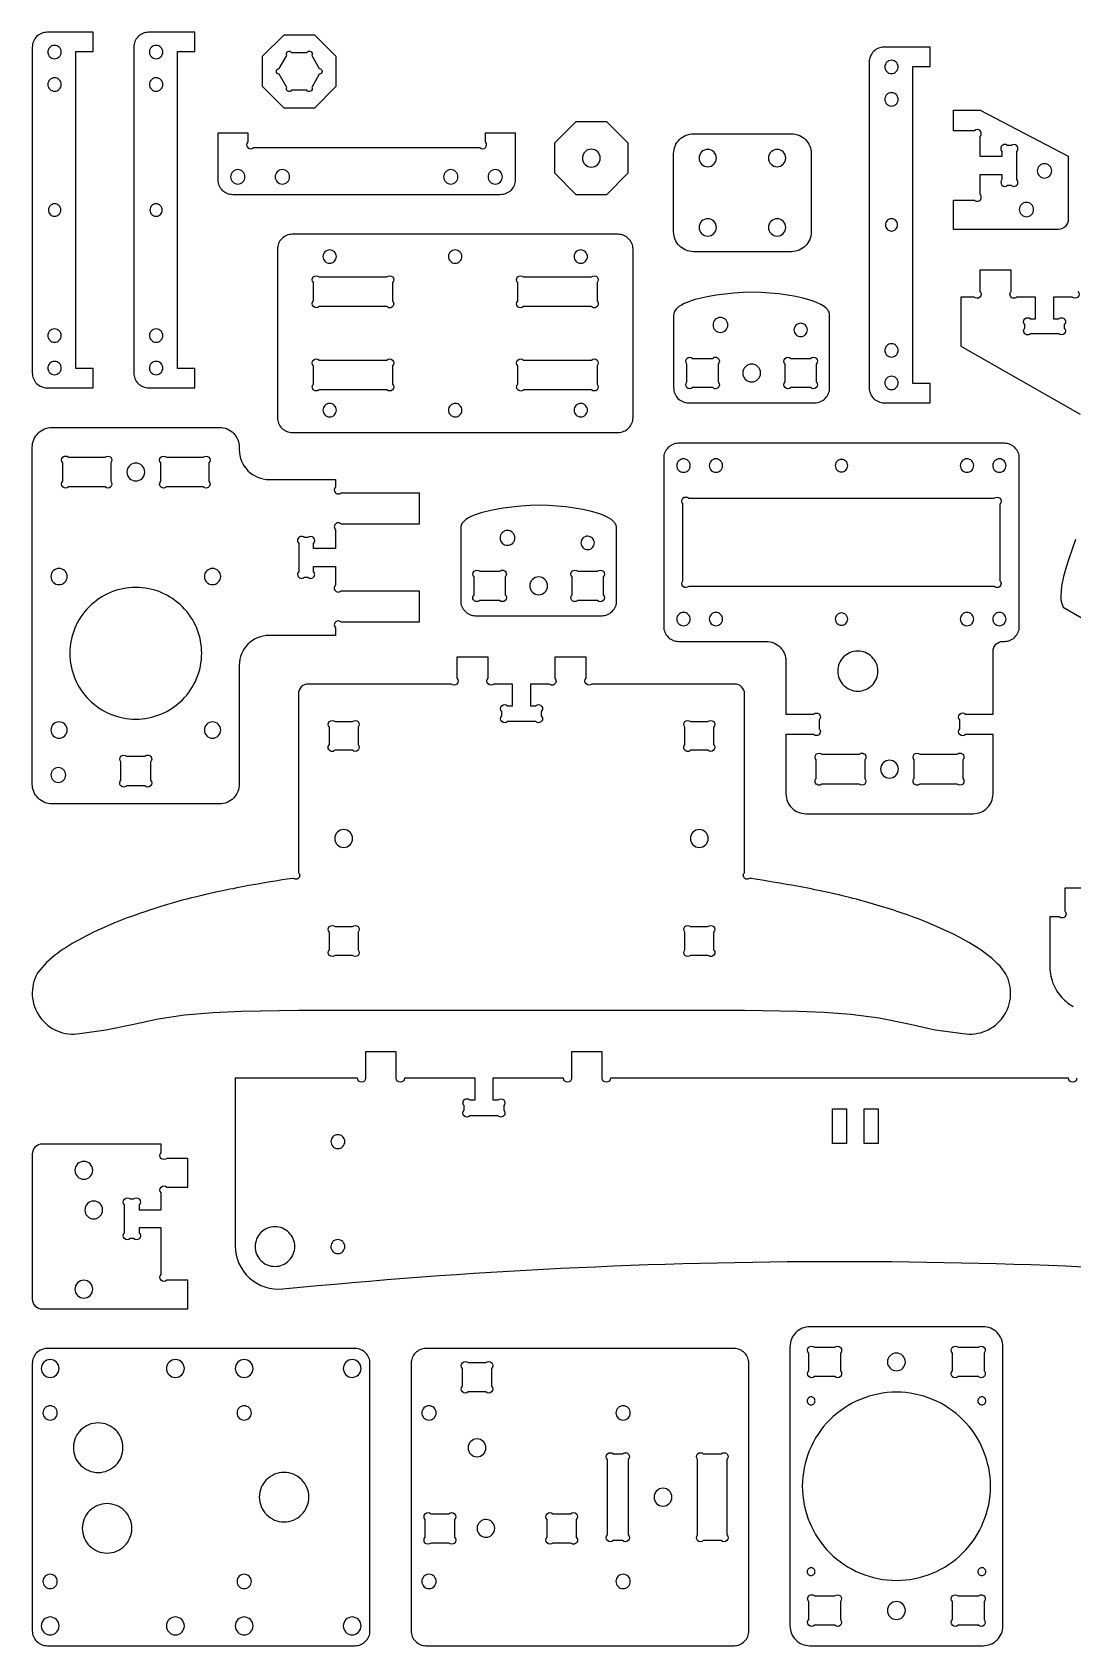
# Model space of a CAD drawing. Extents: x 0.3 to 37.3, y 0.3 to 23.3.
# Drawn here: x 0.28 to 8.55, y 10.2 to 23.03 of the extents above; entities that cross this region are included whole.
import ezdxf

# ---------------------------------------------------------------- set-up
doc = ezdxf.new("R2010")
doc.units = 0
doc.header["$MEASUREMENT"] = 0
doc.layers.add('LAYER_1', color=18, linetype='CONTINUOUS')

msp = doc.modelspace()

# ---------------------------------------------------------------- linework, layer by layer
at = {"layer": 'LAYER_1', "color": 0}
for points in [[(0.399, 20.203), (0.766, 20.203), (0.766, 20.356), (0.628, 20.356), (0.628, 22.876), (0.766, 22.876), (0.766, 23.029), (0.399, 23.029, 0.414214), (0.281, 22.911), (0.281, 20.321, 0.414214)], [(1.206, 20.203), (1.573, 20.203), (1.573, 20.356), (1.435, 20.356), (1.435, 22.876), (1.573, 22.876), (1.573, 23.029), (1.206, 23.029, 0.414214), (1.088, 22.911), (1.088, 20.321, 0.414214)], [(0.458, 22.925, 0.414214), (0.405, 22.872, 0.414214), (0.458, 22.819, 0.414214), (0.512, 22.872, 0.414214)], [(1.266, 22.925, 0.414214), (1.212, 22.872, 0.414214), (1.266, 22.819, 0.414214), (1.319, 22.872, 0.414214)], [(2.563, 22.696), (2.503, 22.591, -1), (2.464, 22.569), (2.343, 22.569, -1), (2.304, 22.591), (2.244, 22.696, -1), (2.244, 22.741), (2.304, 22.845, -1), (2.343, 22.868), (2.464, 22.868, -1), (2.503, 22.845), (2.563, 22.741, -1)], [(7.053, 20.084), (7.419, 20.084), (7.419, 20.238), (7.281, 20.238), (7.281, 22.758), (7.419, 22.758), (7.419, 22.911), (7.053, 22.911, 0.414214), (6.935, 22.793), (6.935, 20.203, 0.414214)], [(7.112, 22.807, 0.414214), (7.059, 22.754, 0.414214), (7.112, 22.701, 0.414214), (7.165, 22.754, 0.414214)], [(0.458, 22.667, 0.414214), (0.405, 22.614, 0.414214), (0.458, 22.561, 0.414214), (0.512, 22.614, 0.414214)], [(1.266, 22.667, 0.414214), (1.212, 22.614, 0.414214), (1.266, 22.561, 0.414214), (1.319, 22.614, 0.414214)], [(7.112, 22.549, 0.414214), (7.059, 22.496, 0.414214), (7.112, 22.443, 0.414214), (7.165, 22.496, 0.414214)], [(8.439, 21.462), (7.604, 21.462), (7.604, 21.695), (7.771, 21.695, 1), (7.817, 21.74), (7.817, 21.899), (7.99, 21.899), (7.99, 21.858, 1), (8.035, 21.813), (8.063, 21.813, 1), (8.108, 21.858), (8.108, 22.082, 1), (8.063, 22.128), (8.035, 22.128, 1), (7.99, 22.082), (7.99, 22.041), (7.817, 22.041), (7.817, 22.201, 1), (7.771, 22.246), (7.604, 22.246), (7.604, 22.411), (7.817, 22.411), (8.517, 22.045), (8.517, 21.541, -0.414214)], [(4.12, 21.856, -0.414214), (4.002, 21.738), (1.876, 21.738, -0.414214), (1.758, 21.856), (1.758, 22.23), (1.994, 22.23), (1.994, 22.157, 1), (2.039, 22.112), (3.838, 22.112, 1), (3.884, 22.157), (3.884, 22.23), (4.12, 22.23)], [(6.474, 21.443, -0.414214), (6.317, 21.285), (5.537, 21.285, -0.414214), (5.38, 21.443), (5.38, 21.616), (5.38, 21.891), (5.38, 22.065, -0.414214), (5.537, 22.222), (6.317, 22.222, -0.414214), (6.474, 22.065), (6.474, 21.891), (6.474, 21.616)], [(4.726, 22.1, 0.414214), (4.655, 22.029, 0.414214), (4.726, 21.958, 0.414214), (4.797, 22.029, 0.414214)], [(5.582, 22.029, 0.414214), (5.651, 21.96, 0.414214), (5.72, 22.029, 0.414214), (5.651, 22.098, 0.414214)], [(6.134, 22.029, 0.414214), (6.203, 21.96, 0.414214), (6.271, 22.029, 0.414214), (6.203, 22.098, 0.414214)], [(1.915, 21.823, 0.414214), (1.972, 21.88, 0.414214), (1.915, 21.937, 0.414214), (1.858, 21.88, 0.414214)], [(2.269, 21.823, 0.414214), (2.327, 21.88, 0.414214), (2.269, 21.937, 0.414214), (2.212, 21.88, 0.414214)], [(3.608, 21.823, 0.414214), (3.665, 21.88, 0.414214), (3.608, 21.937, 0.414214), (3.551, 21.88, 0.414214)], [(3.962, 21.823, 0.414214), (4.019, 21.88, 0.414214), (3.962, 21.937, 0.414214), (3.905, 21.88, 0.414214)], [(8.328, 21.984, 0.414214), (8.271, 21.927, 0.414214), (8.328, 21.87, 0.414214), (8.386, 21.927, 0.414214)], [(0.458, 21.665, 0.414214), (0.409, 21.616, 0.414214), (0.458, 21.567, 0.414214), (0.508, 21.616, 0.414214)], [(1.266, 21.665, 0.414214), (1.216, 21.616, 0.414214), (1.266, 21.567, 0.414214), (1.315, 21.616, 0.414214)], [(8.185, 21.677, 0.414214), (8.128, 21.62, 0.414214), (8.185, 21.563, 0.414214), (8.242, 21.62, 0.414214)], [(2.23, 21.305), (2.23, 19.966, 0.414214), (2.348, 19.848), (4.939, 19.848, 0.414214), (5.057, 19.966), (5.057, 21.305, 0.414214), (4.939, 21.423), (2.348, 21.423, 0.414214)], [(5.582, 21.478, 0.414214), (5.651, 21.409, 0.414214), (5.72, 21.478, 0.414214), (5.651, 21.547, 0.414214)], [(6.134, 21.478, 0.414214), (6.203, 21.409, 0.414214), (6.271, 21.478, 0.414214), (6.203, 21.547, 0.414214)], [(7.112, 21.547, 0.414214), (7.063, 21.498, 0.414214), (7.112, 21.449, 0.414214), (7.161, 21.498, 0.414214)], [(2.699, 21.246, 0.414214), (2.645, 21.299, 0.414214), (2.592, 21.246, 0.414214), (2.645, 21.193, 0.414214)], [(3.697, 21.246, 0.414214), (3.643, 21.299, 0.414214), (3.59, 21.246, 0.414214), (3.643, 21.193, 0.414214)], [(4.695, 21.246, 0.414214), (4.641, 21.299, 0.414214), (4.588, 21.246, 0.414214), (4.641, 21.193, 0.414214)], [(3.1, 20.848), (2.561, 20.848, -1), (2.516, 20.893), (2.516, 21.039, -1), (2.561, 21.084), (3.1, 21.084, -1), (3.145, 21.039), (3.145, 20.893, -1)], [(4.726, 20.848), (4.187, 20.848, -1), (4.141, 20.893), (4.141, 21.039, -1), (4.187, 21.084), (4.726, 21.084, -1), (4.771, 21.039), (4.771, 20.893, -1)], [(5.498, 20.084), (6.502, 20.084, 0.414214), (6.62, 20.203), (6.62, 20.781), (6.619, 20.792), (6.616, 20.803), (6.611, 20.813), (6.606, 20.822), (6.593, 20.836), (6.578, 20.848), (6.549, 20.866), (6.517, 20.881), (6.485, 20.893), (6.419, 20.912), (6.352, 20.928), (6.284, 20.94), (6.215, 20.949), (6.146, 20.955), (6.077, 20.96), (6.005, 20.962), (5.932, 20.96), (5.859, 20.955), (5.787, 20.948), (5.717, 20.938), (5.647, 20.926), (5.599, 20.916), (5.552, 20.904), (5.519, 20.894), (5.487, 20.882), (5.464, 20.873), (5.442, 20.861), (5.421, 20.848), (5.41, 20.839), (5.399, 20.828), (5.39, 20.816), (5.383, 20.802), (5.381, 20.792), (5.38, 20.781), (5.38, 20.203, 0.414214)], [(0.458, 20.671, 0.414214), (0.405, 20.618, 0.414214), (0.458, 20.565, 0.414214), (0.512, 20.618, 0.414214)], [(1.266, 20.671, 0.414214), (1.212, 20.618, 0.414214), (1.266, 20.565, 0.414214), (1.319, 20.618, 0.414214)], [(5.752, 20.762, 0.414214), (5.693, 20.703, 0.414214), (5.752, 20.643, 0.414214), (5.811, 20.703, 0.414214)], [(6.39, 20.716, 0.414214), (6.336, 20.663, 0.414214), (6.39, 20.61, 0.414214), (6.443, 20.663, 0.414214)], [(7.112, 20.553, 0.414214), (7.059, 20.5, 0.414214), (7.112, 20.447, 0.414214), (7.165, 20.5, 0.414214)], [(0.458, 20.413, 0.414214), (0.405, 20.36, 0.414214), (0.458, 20.307, 0.414214), (0.512, 20.36, 0.414214)], [(1.266, 20.413, 0.414214), (1.212, 20.36, 0.414214), (1.266, 20.307, 0.414214), (1.319, 20.36, 0.414214)], [(2.561, 20.423), (3.1, 20.423, -1), (3.145, 20.378), (3.145, 20.232, -1), (3.1, 20.187), (2.561, 20.187, -1), (2.516, 20.232), (2.516, 20.378, -1)], [(4.187, 20.423), (4.726, 20.423, -1), (4.771, 20.378), (4.771, 20.232, -1), (4.726, 20.187), (4.187, 20.187, -1), (4.141, 20.232), (4.141, 20.378, -1)], [(5.734, 20.392), (5.734, 20.25, -1), (5.689, 20.204), (5.531, 20.204, -1), (5.486, 20.25), (5.486, 20.392, -1), (5.531, 20.437), (5.689, 20.437, -1)], [(6.311, 20.437), (6.468, 20.437, -1), (6.514, 20.392), (6.514, 20.25, -1), (6.468, 20.204), (6.311, 20.204, -1), (6.266, 20.25), (6.266, 20.392, -1)], [(6, 20.391, 0.414214), (5.929, 20.321, 0.414214), (6, 20.25, 0.414214), (6.071, 20.321, 0.414214)], [(7.112, 20.295, 0.414214), (7.059, 20.242, 0.414214), (7.112, 20.189, 0.414214), (7.165, 20.242, 0.414214)], [(2.699, 20.025, 0.414214), (2.645, 20.078, 0.414214), (2.592, 20.025, 0.414214), (2.645, 19.972, 0.414214)], [(3.697, 20.025, 0.414214), (3.643, 20.078, 0.414214), (3.59, 20.025, 0.414214), (3.643, 19.972, 0.414214)], [(4.695, 20.025, 0.414214), (4.641, 20.078, 0.414214), (4.588, 20.025, 0.414214), (4.641, 19.972, 0.414214)], [(3.356, 19.12), (2.736, 19.12, 1), (2.691, 19.075), (2.691, 18.925), (2.517, 18.925), (2.517, 18.966, 1), (2.472, 19.012), (2.445, 19.012, 1), (2.399, 18.966), (2.399, 18.742, 1), (2.445, 18.697), (2.472, 18.697, 1), (2.517, 18.742), (2.517, 18.783), (2.691, 18.783), (2.691, 18.634, 1), (2.736, 18.588), (3.356, 18.588), (3.356, 18.34), (2.736, 18.34, 1), (2.691, 18.295), (2.691, 18.234), (2.163, 18.234, 0.414214), (1.927, 17.998), (1.927, 17.053, -0.414214), (1.769, 16.895), (0.439, 16.895, -0.414214), (0.281, 17.053), (0.281, 19.73, -0.414214), (0.439, 19.888), (1.769, 19.888, -0.414214), (1.927, 19.73), (1.927, 19.71, 0.414214), (2.163, 19.474), (2.691, 19.474), (2.691, 19.413, 1), (2.736, 19.368), (3.356, 19.368)], [(5.301, 19.643), (5.301, 18.305, 0.414214), (5.419, 18.187), (6.116, 18.187, -0.414214), (6.273, 18.029), (6.273, 17.608), (6.492, 17.608, -1), (6.537, 17.563), (6.537, 17.492, -1), (6.492, 17.447), (6.273, 17.447), (6.273, 16.974, 0.414214), (6.431, 16.817), (7.762, 16.817, 0.414214), (7.919, 16.974), (7.919, 17.447), (7.701, 17.447, -1), (7.655, 17.492), (7.655, 17.563, -1), (7.701, 17.608), (7.919, 17.608), (7.919, 18.108, -0.414214), (7.998, 18.187), (8.01, 18.187, 0.414214), (8.128, 18.305), (8.128, 19.643, 0.414214), (8.01, 19.762), (5.419, 19.762, 0.414214)], [(0.86, 19.415), (0.569, 19.415, -1), (0.523, 19.46), (0.523, 19.606, -1), (0.569, 19.651), (0.86, 19.651, -1), (0.905, 19.606), (0.905, 19.46, -1)], [(1.348, 19.651), (1.64, 19.651, -1), (1.685, 19.606), (1.685, 19.46, -1), (1.64, 19.415), (1.348, 19.415, -1), (1.303, 19.46), (1.303, 19.606, -1)], [(5.512, 19.584, 0.414214), (5.458, 19.638, 0.414214), (5.405, 19.584, 0.414214), (5.458, 19.531, 0.414214)], [(5.769, 19.584, 0.414214), (5.716, 19.638, 0.414214), (5.663, 19.584, 0.414214), (5.716, 19.531, 0.414214)], [(6.764, 19.584, 0.414214), (6.714, 19.634, 0.414214), (6.665, 19.584, 0.414214), (6.714, 19.535, 0.414214)], [(7.766, 19.584, 0.414214), (7.712, 19.638, 0.414214), (7.659, 19.584, 0.414214), (7.712, 19.531, 0.414214)], [(8.023, 19.584, 0.414214), (7.97, 19.638, 0.414214), (7.917, 19.584, 0.414214), (7.97, 19.531, 0.414214)], [(1.033, 19.533, 0.414214), (1.104, 19.462, 0.414214), (1.175, 19.533, 0.414214), (1.104, 19.604, 0.414214)], [(3.805, 18.391), (4.809, 18.391, 0.414214), (4.927, 18.51), (4.927, 19.088), (4.926, 19.099), (4.923, 19.11), (4.919, 19.12), (4.913, 19.129), (4.9, 19.143), (4.885, 19.155), (4.856, 19.173), (4.825, 19.188), (4.792, 19.2), (4.726, 19.219), (4.659, 19.235), (4.591, 19.247), (4.522, 19.256), (4.453, 19.262), (4.384, 19.267), (4.312, 19.269), (4.239, 19.267), (4.166, 19.262), (4.094, 19.255), (4.024, 19.245), (3.954, 19.233), (3.906, 19.223), (3.859, 19.211), (3.826, 19.201), (3.794, 19.189), (3.771, 19.18), (3.749, 19.168), (3.728, 19.155), (3.717, 19.146), (3.706, 19.135), (3.697, 19.123), (3.69, 19.109), (3.688, 19.099), (3.687, 19.088), (3.687, 18.51, 0.414214)], [(7.929, 18.624), (5.5, 18.624, -1), (5.454, 18.669), (5.454, 19.279, -1), (5.5, 19.325), (7.929, 19.325, -1), (7.974, 19.279), (7.974, 18.669, -1)], [(4.059, 19.069, 0.414214), (4, 19.01, 0.414214), (4.059, 18.951, 0.414214), (4.118, 19.01, 0.414214)], [(4.697, 19.023, 0.414214), (4.643, 18.97, 0.414214), (4.697, 18.917, 0.414214), (4.75, 18.97, 0.414214)], [(0.429, 18.703, 0.414214), (0.494, 18.638, 0.414214), (0.559, 18.703, 0.414214), (0.494, 18.767, 0.414214)], [(1.649, 18.703, 0.414214), (1.714, 18.638, 0.414214), (1.779, 18.703, 0.414214), (1.714, 18.767, 0.414214)], [(4.041, 18.699), (4.041, 18.557, -1), (3.996, 18.512), (3.838, 18.512, -1), (3.793, 18.557), (3.793, 18.699, -1), (3.838, 18.744), (3.996, 18.744, -1)], [(4.618, 18.744), (4.775, 18.744, -1), (4.821, 18.699), (4.821, 18.557, -1), (4.775, 18.512), (4.618, 18.512, -1), (4.573, 18.557), (4.573, 18.699, -1)], [(0.58, 18.092, 0.414214), (1.104, 17.569, 0.414214), (1.628, 18.092, 0.414214), (1.104, 18.616, 0.414214)], [(4.307, 18.699, 0.414214), (4.236, 18.628, 0.414214), (4.307, 18.557, 0.414214), (4.378, 18.628, 0.414214)], [(5.512, 18.364, 0.414214), (5.458, 18.417, 0.414214), (5.405, 18.364, 0.414214), (5.458, 18.311, 0.414214)], [(5.769, 18.364, 0.414214), (5.716, 18.417, 0.414214), (5.663, 18.364, 0.414214), (5.716, 18.311, 0.414214)], [(6.764, 18.364, 0.414214), (6.714, 18.413, 0.414214), (6.665, 18.364, 0.414214), (6.714, 18.315, 0.414214)], [(7.766, 18.364, 0.414214), (7.712, 18.417, 0.414214), (7.659, 18.364, 0.414214), (7.712, 18.311, 0.414214)], [(8.023, 18.364, 0.414214), (7.97, 18.417, 0.414214), (7.917, 18.364, 0.414214), (7.97, 18.311, 0.414214)], [(7.004, 17.951, 0.414214), (6.844, 18.11, 0.414214), (6.685, 17.951, 0.414214), (6.844, 17.791, 0.414214)], [(0.658, 15.069), (0.867, 15.098), (1.075, 15.141), (1.282, 15.185), (1.492, 15.217), (1.718, 15.237), (1.944, 15.247), (2.397, 15.254), (5.944, 15.254), (6.367, 15.248), (6.578, 15.239), (6.789, 15.224), (7.014, 15.194), (7.236, 15.148), (7.459, 15.1), (7.683, 15.069, 0.623893), (8.019, 15.547), (7.975, 15.604), (7.955, 15.624), (7.914, 15.663), (7.892, 15.681), (7.87, 15.698), (7.847, 15.715), (7.824, 15.732), (7.8, 15.748), (7.752, 15.778), (7.728, 15.792), (7.704, 15.806), (7.679, 15.82), (7.654, 15.834), (7.604, 15.859), (7.397, 15.952), (7.344, 15.973), (7.318, 15.983), (7.291, 15.993), (7.238, 16.013), (7.212, 16.022), (7.158, 16.04), (7.131, 16.049), (7.104, 16.058), (7.05, 16.075), (7.023, 16.083), (6.996, 16.091), (6.942, 16.107), (6.915, 16.115), (6.887, 16.122), (6.833, 16.137), (6.805, 16.144), (6.778, 16.151), (6.723, 16.164), (6.695, 16.171), (6.668, 16.177), (6.612, 16.19), (6.585, 16.196), (6.557, 16.202), (6.502, 16.213), (6.474, 16.219), (6.446, 16.224), (6.391, 16.235), (6.363, 16.24), (6.335, 16.245), (6.279, 16.255), (6.251, 16.26), (6.224, 16.265), (6.168, 16.274), (6.14, 16.279), (6.112, 16.283), (6.084, 16.288), (6.028, 16.296), (6, 16.301), (5.983, 16.303, -1), (5.944, 16.348), (5.944, 17.77, 0.414214), (5.865, 17.848), (4.729, 17.848, -1), (4.684, 17.894), (4.684, 18.061), (4.436, 18.061), (4.436, 17.894, -1), (4.391, 17.848), (4.241, 17.848), (4.241, 17.675), (4.283, 17.675, -1), (4.328, 17.63), (4.328, 17.594, -1), (4.283, 17.549), (4.058, 17.549, -1), (4.013, 17.594), (4.013, 17.63, -1), (4.058, 17.675), (4.1, 17.675), (4.1, 17.848), (3.95, 17.848, -1), (3.905, 17.894), (3.905, 18.061), (3.657, 18.061), (3.657, 17.894, -1), (3.611, 17.848), (2.475, 17.848, 0.414214), (2.397, 17.77), (2.397, 16.348, -1), (2.358, 16.303), (2.353, 16.302), (2.325, 16.298), (2.269, 16.29), (2.241, 16.285), (2.213, 16.281), (2.157, 16.272), (2.129, 16.267), (2.102, 16.262), (2.074, 16.258), (2.018, 16.248), (1.99, 16.243), (1.962, 16.237), (1.907, 16.227), (1.879, 16.221), (1.851, 16.216), (1.796, 16.204), (1.768, 16.199), (1.74, 16.193), (1.685, 16.18), (1.658, 16.174), (1.63, 16.167), (1.575, 16.154), (1.548, 16.147), (1.52, 16.14), (1.465, 16.126), (1.438, 16.118), (1.411, 16.111), (1.357, 16.095), (1.329, 16.087), (1.302, 16.079), (1.248, 16.062), (1.221, 16.053), (1.168, 16.035), (1.141, 16.026), (1.114, 16.017), (1.061, 15.998), (1.034, 15.988), (1.008, 15.978), (0.955, 15.957), (0.929, 15.946), (0.877, 15.924), (0.774, 15.877), (0.673, 15.826), (0.648, 15.812), (0.599, 15.784), (0.575, 15.77), (0.551, 15.754), (0.527, 15.739), (0.504, 15.723), (0.481, 15.706), (0.459, 15.689), (0.437, 15.671), (0.395, 15.633), (0.356, 15.592), (0.321, 15.547, 0.624073)], [(0.429, 17.482, 0.414214), (0.494, 17.417, 0.414214), (0.559, 17.482, 0.414214), (0.494, 17.547, 0.414214)], [(1.649, 17.482, 0.414214), (1.714, 17.417, 0.414214), (1.779, 17.482, 0.414214), (1.714, 17.547, 0.414214)], [(2.826, 17.321), (2.688, 17.321, -1), (2.643, 17.366), (2.643, 17.504, -1), (2.688, 17.549), (2.826, 17.549, -1), (2.871, 17.504), (2.871, 17.366, -1)], [(5.515, 17.549), (5.653, 17.549, -1), (5.698, 17.504), (5.698, 17.366, -1), (5.653, 17.321), (5.515, 17.321, -1), (5.47, 17.366), (5.47, 17.504, -1)], [(1.031, 17.274), (1.177, 17.274, -1), (1.222, 17.229), (1.222, 17.083, -1), (1.177, 17.038), (1.031, 17.038, -1), (0.986, 17.083), (0.986, 17.229, -1)], [(6.559, 17.289), (6.854, 17.289, -1), (6.899, 17.244), (6.899, 17.098, -1), (6.854, 17.053), (6.559, 17.053, -1), (6.514, 17.098), (6.514, 17.244, -1)], [(7.167, 17.171, 0.414214), (7.096, 17.242, 0.414214), (7.025, 17.171, 0.414214), (7.096, 17.1, 0.414214)], [(7.338, 17.289), (7.634, 17.289, -1), (7.679, 17.244), (7.679, 17.098, -1), (7.634, 17.053), (7.338, 17.053, -1), (7.293, 17.098), (7.293, 17.244, -1)], [(0.429, 17.125, 0.414214), (0.488, 17.066, 0.414214), (0.547, 17.125, 0.414214), (0.488, 17.184, 0.414214)], [(2.757, 16.691, 0.414214), (2.686, 16.62, 0.414214), (2.757, 16.549, 0.414214), (2.828, 16.62, 0.414214)], [(5.584, 16.691, 0.414214), (5.513, 16.62, 0.414214), (5.584, 16.549, 0.414214), (5.655, 16.62, 0.414214)], [(2.871, 15.874), (2.871, 15.736, -1), (2.826, 15.691), (2.688, 15.691, -1), (2.643, 15.736), (2.643, 15.874, -1), (2.688, 15.919), (2.826, 15.919, -1)], [(5.698, 15.874), (5.698, 15.736, -1), (5.653, 15.691), (5.515, 15.691, -1), (5.47, 15.736), (5.47, 15.874, -1), (5.515, 15.919), (5.653, 15.919, -1)], [(2.71, 14.265, 0.414214), (2.655, 14.21, 0.414214), (2.71, 14.155, 0.414214), (2.766, 14.21, 0.414214)], [(1.517, 13.108), (1.35, 13.108, -1), (1.305, 13.153), (1.305, 13.525), (1.132, 13.525), (1.132, 13.484, -1), (1.086, 13.439), (1.059, 13.439, -1), (1.014, 13.484), (1.014, 13.708, -1), (1.059, 13.754), (1.086, 13.754, -1), (1.132, 13.708), (1.132, 13.667), (1.305, 13.667), (1.305, 13.803, -1), (1.35, 13.848), (1.517, 13.848), (1.517, 14.077), (1.35, 14.077, -1), (1.305, 14.122), (1.305, 14.191), (0.36, 14.191, 0.414214), (0.281, 14.112), (0.281, 12.958, 0.414214), (0.36, 12.88), (1.517, 12.88)], [(0.62, 13.982, 0.414214), (0.691, 13.911, 0.414214), (0.762, 13.982, 0.414214), (0.691, 14.053, 0.414214)], [(0.699, 13.667, 0.414214), (0.769, 13.596, 0.414214), (0.84, 13.667, 0.414214), (0.769, 13.738, 0.414214)], [(2.21, 13.533, 0.414214), (2.053, 13.376, 0.414214), (2.21, 13.218, 0.414214), (2.368, 13.376, 0.414214)], [(2.71, 13.431, 0.414214), (2.655, 13.376, 0.414214), (2.71, 13.32, 0.414214), (2.766, 13.376, 0.414214)], [(0.62, 13.037, 0.414214), (0.691, 12.966, 0.414214), (0.762, 13.037, 0.414214), (0.691, 13.108, 0.414214)], [(6.305, 12.58), (6.305, 10.36, 0.414214), (6.462, 10.203), (7.84, 10.203, 0.414214), (7.998, 10.36), (7.998, 12.58, 0.414214), (7.84, 12.738), (6.462, 12.738, 0.414214)], [(6.661, 12.342), (6.5, 12.342, -1), (6.454, 12.388), (6.454, 12.529, -1), (6.5, 12.575), (6.661, 12.575, -1), (6.706, 12.529), (6.706, 12.388, -1)], [(7.848, 12.529), (7.848, 12.388, -1), (7.803, 12.342), (7.641, 12.342, -1), (7.596, 12.388), (7.596, 12.529, -1), (7.641, 12.575), (7.803, 12.575, -1)], [(2.966, 10.321), (2.966, 12.447, 0.414214), (2.848, 12.565), (0.399, 12.565, 0.414214), (0.281, 12.447), (0.281, 10.321, 0.414214), (0.399, 10.203), (2.848, 10.203, 0.414214)], [(0.352, 12.407, 0.414214), (0.423, 12.336, 0.414214), (0.494, 12.407, 0.414214), (0.423, 12.478, 0.414214)], [(1.348, 12.407, 0.414214), (1.419, 12.336, 0.414214), (1.49, 12.407, 0.414214), (1.419, 12.478, 0.414214)], [(1.895, 12.407, 0.414214), (1.966, 12.336, 0.414214), (2.037, 12.407, 0.414214), (1.966, 12.478, 0.414214)], [(2.754, 12.407, 0.414214), (2.825, 12.336, 0.414214), (2.895, 12.407, 0.414214), (2.825, 12.478, 0.414214)], [(5.978, 10.321), (5.978, 12.447, 0.414214), (5.86, 12.565), (3.411, 12.565, 0.414214), (3.293, 12.447), (3.293, 10.321, 0.414214), (3.411, 10.203), (5.86, 10.203, 0.414214)], [(3.746, 12.453), (3.888, 12.453, -1), (3.933, 12.407), (3.933, 12.265, -1), (3.888, 12.22), (3.746, 12.22, -1), (3.701, 12.265), (3.701, 12.407, -1)], [(7.222, 12.458, 0.414214), (7.151, 12.529, 0.414214), (7.08, 12.458, 0.414214), (7.151, 12.388, 0.414214)], [(7.899, 11.47, 0.414214), (7.151, 12.218, 0.414214), (6.403, 11.47, 0.414214), (7.151, 10.722, 0.414214)], [(0.366, 12.053, 0.414214), (0.423, 11.996, 0.414214), (0.48, 12.053, 0.414214), (0.423, 12.11, 0.414214)], [(1.909, 12.053, 0.414214), (1.966, 11.996, 0.414214), (2.023, 12.053, 0.414214), (1.966, 12.11, 0.414214)], [(3.378, 12.053, 0.414214), (3.435, 11.996, 0.414214), (3.492, 12.053, 0.414214), (3.435, 12.11, 0.414214)], [(4.921, 12.053, 0.414214), (4.978, 11.996, 0.414214), (5.035, 12.053, 0.414214), (4.978, 12.11, 0.414214)], [(6.504, 12.149, 0.414214), (6.472, 12.181, 0.414214), (6.441, 12.149, 0.414214), (6.472, 12.118, 0.414214)], [(7.862, 12.149, 0.414214), (7.83, 12.181, 0.414214), (7.799, 12.149, 0.414214), (7.83, 12.118, 0.414214)], [(0.608, 11.777, 0.414214), (0.805, 11.58, 0.414214), (1.002, 11.777, 0.414214), (0.805, 11.974, 0.414214)], [(3.746, 11.776, 0.414214), (3.817, 11.705, 0.414214), (3.888, 11.776, 0.414214), (3.817, 11.847, 0.414214)], [(4.899, 11.728), (4.974, 11.728, -1), (5.019, 11.683), (5.019, 11.084, -1), (4.974, 11.039), (4.899, 11.039, -1), (4.854, 11.084), (4.854, 11.683, -1)], [(5.571, 11.084), (5.571, 11.683, -1), (5.616, 11.728), (5.758, 11.728, -1), (5.803, 11.683), (5.803, 11.084, -1), (5.758, 11.039), (5.616, 11.039, -1)], [(2.086, 11.384, 0.414214), (2.283, 11.187, 0.414214), (2.48, 11.384, 0.414214), (2.283, 11.58, 0.414214)], [(5.224, 11.384, 0.414214), (5.295, 11.313, 0.414214), (5.366, 11.384, 0.414214), (5.295, 11.454, 0.414214)], [(0.679, 11.136, 0.414214), (0.876, 10.939, 0.414214), (1.073, 11.136, 0.414214), (0.876, 11.332, 0.414214)], [(3.405, 11.065), (3.405, 11.206, -1), (3.451, 11.252), (3.592, 11.252, -1), (3.638, 11.206), (3.638, 11.065, -1), (3.592, 11.019), (3.451, 11.019, -1)], [(3.817, 11.136, 0.414214), (3.888, 11.065, 0.414214), (3.958, 11.136, 0.414214), (3.888, 11.206, 0.414214)], [(4.561, 11.019), (4.419, 11.019, -1), (4.374, 11.065), (4.374, 11.206, -1), (4.419, 11.252), (4.561, 11.252, -1), (4.606, 11.206), (4.606, 11.065, -1)], [(6.504, 10.791, 0.414214), (6.472, 10.823, 0.414214), (6.441, 10.791, 0.414214), (6.472, 10.76, 0.414214)], [(7.862, 10.791, 0.414214), (7.83, 10.823, 0.414214), (7.799, 10.791, 0.414214), (7.83, 10.76, 0.414214)], [(0.366, 10.714, 0.414214), (0.423, 10.657, 0.414214), (0.48, 10.714, 0.414214), (0.423, 10.771, 0.414214)], [(1.909, 10.714, 0.414214), (1.966, 10.657, 0.414214), (2.023, 10.714, 0.414214), (1.966, 10.771, 0.414214)], [(3.378, 10.714, 0.414214), (3.435, 10.657, 0.414214), (3.492, 10.714, 0.414214), (3.435, 10.771, 0.414214)], [(4.921, 10.714, 0.414214), (4.978, 10.657, 0.414214), (5.035, 10.714, 0.414214), (4.978, 10.771, 0.414214)], [(6.661, 10.366), (6.5, 10.366, -1), (6.454, 10.411), (6.454, 10.553, -1), (6.5, 10.598), (6.661, 10.598, -1), (6.706, 10.553), (6.706, 10.411, -1)], [(7.222, 10.482, 0.414214), (7.151, 10.553, 0.414214), (7.08, 10.482, 0.414214), (7.151, 10.411, 0.414214)], [(7.641, 10.598), (7.803, 10.598, -1), (7.848, 10.553), (7.848, 10.411, -1), (7.803, 10.366), (7.641, 10.366, -1), (7.596, 10.411), (7.596, 10.553, -1)], [(0.352, 10.36, 0.414214), (0.423, 10.289, 0.414214), (0.494, 10.36, 0.414214), (0.423, 10.431, 0.414214)], [(1.348, 10.36, 0.414214), (1.419, 10.289, 0.414214), (1.49, 10.36, 0.414214), (1.419, 10.431, 0.414214)], [(1.895, 10.36, 0.414214), (1.966, 10.289, 0.414214), (2.037, 10.36, 0.414214), (1.966, 10.431, 0.414214)], [(2.754, 10.36, 0.414214), (2.825, 10.289, 0.414214), (2.895, 10.36, 0.414214), (2.825, 10.431, 0.414214)]]:
    msp.add_lwpolyline(points, format="xyb", close=True, dxfattribs=at)
for points in [[(2.524, 22.427), (2.283, 22.427), (2.112, 22.598), (2.112, 22.839), (2.283, 23.01), (2.524, 23.01), (2.695, 22.839), (2.695, 22.598)], [(4.847, 21.738), (4.605, 21.738), (4.435, 21.909), (4.435, 22.15), (4.605, 22.321), (4.847, 22.321), (5.017, 22.15), (5.017, 21.909)], [(6.643, 14.194), (6.643, 14.47), (6.754, 14.47), (6.754, 14.194)], [(6.895, 14.194), (6.895, 14.47), (7.006, 14.47), (7.006, 14.194)]]:
    msp.add_lwpolyline(points, close=True, dxfattribs=at)
for points in [[(8.594, 20.969, -1), (8.549, 20.924), (8.399, 20.924), (8.399, 20.751), (8.441, 20.751, -1), (8.486, 20.706), (8.486, 20.678, -1), (8.441, 20.633), (8.216, 20.633, -1), (8.171, 20.678), (8.171, 20.706, -1), (8.216, 20.751), (8.258, 20.751), (8.258, 20.924), (8.108, 20.924, -1), (8.063, 20.969), (8.063, 21.137), (7.815, 21.137), (7.815, 20.969, -1), (7.769, 20.924), (7.663, 20.924), (7.663, 20.534), (8.612, 19.992)], [(8.71, 16.226), (8.49, 16.226), (8.49, 16.043, -1), (8.445, 15.998), (8.372, 15.998), (8.372, 15.596), (8.372, 15.578), (8.374, 15.56), (8.376, 15.542), (8.379, 15.525), (8.383, 15.508), (8.388, 15.491), (8.393, 15.474), (8.4, 15.458), (8.407, 15.443), (8.415, 15.427), (8.423, 15.412), (8.432, 15.398), (8.442, 15.384), (8.453, 15.371), (8.464, 15.358), (8.476, 15.346), (8.488, 15.334), (8.501, 15.323), (8.514, 15.312), (8.528, 15.302), (8.542, 15.293), (8.557, 15.285)], [(8.584, 14.714, -1), (8.52, 14.714), (4.877, 14.714, -1), (4.813, 14.714), (4.813, 14.923), (4.569, 14.923), (4.569, 14.714, -1), (4.505, 14.714), (3.943, 14.714), (3.943, 14.541), (3.984, 14.541, -1), (4.029, 14.496), (4.029, 14.46, -1), (3.984, 14.415), (3.76, 14.415, -1), (3.714, 14.46), (3.714, 14.496, -1), (3.76, 14.541), (3.801, 14.541), (3.801, 14.714), (3.239, 14.714, -1), (3.175, 14.714), (3.175, 14.923), (2.931, 14.923), (2.931, 14.714, -1), (2.867, 14.714), (1.895, 14.714), (1.895, 13.38, 0.443448), (2.272, 13.039, -0.049426), (11.125, 13.039, 0.443448)]]:
    msp.add_lwpolyline(points, format="xyb", dxfattribs=at)
msp.add_lwpolyline([(8.576, 18.997), (8.525, 18.851), (8.501, 18.777), (8.479, 18.702), (8.463, 18.626), (8.457, 18.549), (8.459, 18.517), (8.465, 18.487), (8.476, 18.46), (8.793, 18.277)], dxfattribs=at)

doc.saveas('drawing.dxf')
